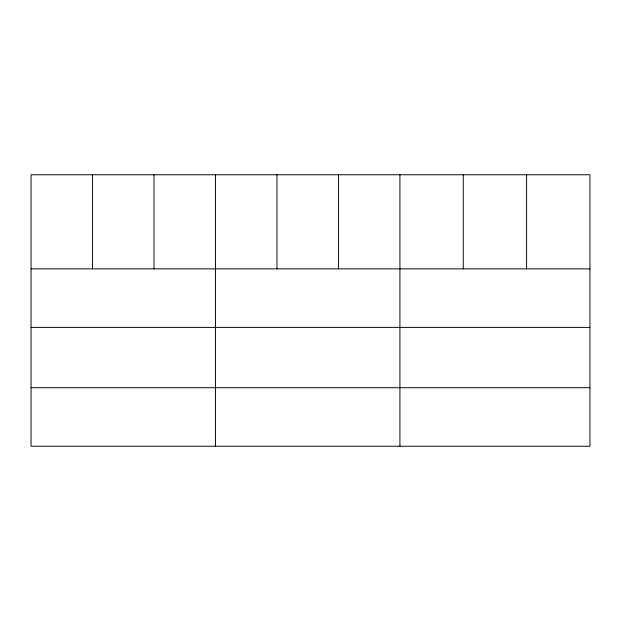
<?xml version="1.0" encoding="UTF-8"?>
<svg xmlns="http://www.w3.org/2000/svg" width="621" height="621" viewBox="0 0 621 621"><rect width="100%" height="100%" fill="white"/><g stroke="black" fill="none" stroke-linecap="round" stroke-linejoin="round"><path stroke-width="0.93" d="M589.95 327.391L589.95 174.773L31.05 174.773L31.05 446.227L589.95 446.227L589.95 327.391L31.05 327.391M31.05 268.862L589.95 268.862M31.05 387.698L589.95 387.698M526.608 174.773L526.608 268.862M463.266 174.773L463.266 268.862M399.924 174.773L399.924 446.227M338.445 174.773L338.445 268.862M276.966 174.773L276.966 268.862M215.487 174.773L215.487 446.227M154.008 174.773L154.008 268.862M92.529 174.773L92.529 268.862"/></g></svg>
